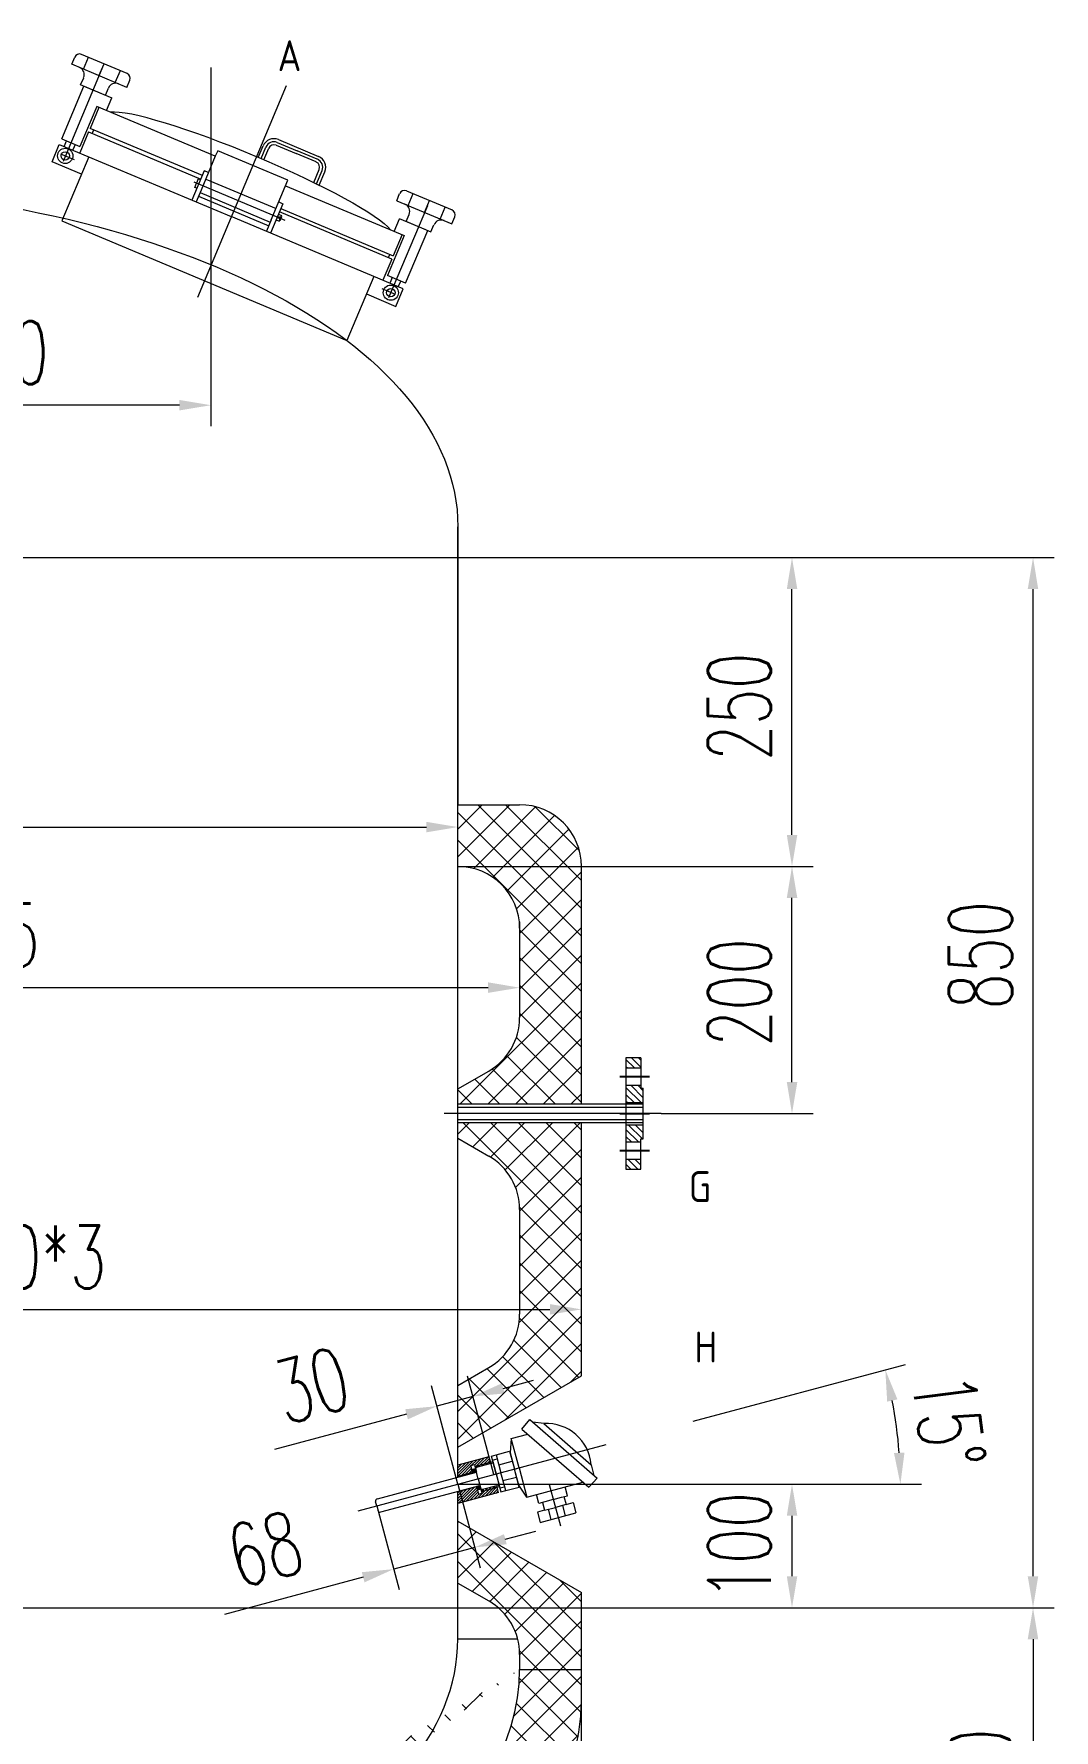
# Model space of a CAD drawing. Header units: millimetres. Extents: x 44795 to 49517, y -899 to 5779.
# Drawn here: x 46662 to 47487, y 3058 to 4431 of the extents above; entities that cross this region are included whole.
import ezdxf
from ezdxf.enums import TextEntityAlignment as Align

# ---------------------------------------------------------------- set-up
doc = ezdxf.new("R2010")
doc.units = ezdxf.units.MM
doc.header["$LTSCALE"] = 2
doc.linetypes.add('CENTER', pattern=[2, 1.25, -0.25, 0.25, -0.25])
doc.layers.get('0').update_dxf_attribs({"lineweight": 30})
doc.layers.get('Defpoints').update_dxf_attribs({"lineweight": 9})
doc.layers.add('3', color=3, linetype='CENTER')
doc.layers.add('尺寸线层', color=3, linetype='Continuous', lineweight=13)
doc.styles.add('HZ', font='txt.shx', dxfattribs={"width": 0.667, "bigfont": 'hztxt.shx'})
doc.styles.add('J_BigFont', font='gbenor.shx', dxfattribs={"bigfont": 'gbcbig.shx'})
doc.dimstyles.new('ISO-25', dxfattribs={"dimscale": 0.85, "dimtxt": 60, "dimasz": 30, "dimexe": 20, "dimexo": 0, "dimgap": 20, "dimtad": 1, "dimdec": 0, "dimdsep": 46, "dimtxsty": 'HZ', "dimcen": 35, "dimclrd": 256, "dimclre": 256, "dimclrt": 256, "dimadec": 0, "dimazin": 0, "dimtfac": 1, "dimtdec": 0, "dimtmove": 0, "dimatfit": 2, "dimfxl": 0, "dimlwd": -1, "dimlwe": -1, "dimarcsym": 0})

# ---------------------------------------------------------------- blocks, each defined once
blk = doc.blocks.new('*D172')
at = {"layer": 'Defpoints', "color": 0}
for p in [(45805, 3392.9), (47105, 3398.7), (47105, 3392.9)]:
    blk.add_point(p, dxfattribs=at)
at = {"layer": '尺寸线层'}
for p, q in [((45805, 3392.9), (45805, 3415.7)), ((47105, 3392.9), (47105, 3415.7)), ((45830.5, 3398.7), (47079.5, 3398.7))]:
    blk.add_line(p, q, dxfattribs=at)
for points in [[(45830.5, 3403), (45830.5, 3394.5), (45805, 3398.7)], [(47079.5, 3403), (47079.5, 3394.5), (47105, 3398.7)]]:
    blk.add_solid(points, dxfattribs=at)
at = {"layer": '尺寸线层', "insert": (46621.3, 3441.2), "char_height": 51, "attachment_point": 5, "style": 'HZ'}
blk.add_mtext('%%C1300*3', dxfattribs=at)
blk = doc.blocks.new('*D173')
at = {"layer": 'Defpoints', "color": 0}
for p in [(45855, 3712.3), (47055, 3712.3), (47055, 3659.1)]:
    blk.add_point(p, dxfattribs=at)
at = {"layer": '尺寸线层'}
for p, q in [((45855, 3712.3), (45855, 3642.1)), ((47055, 3712.3), (47055, 3642.1)), ((45880.5, 3659.1), (47029.5, 3659.1))]:
    blk.add_line(p, q, dxfattribs=at)
for points in [[(45880.5, 3663.4), (45880.5, 3654.9), (45855, 3659.1)], [(47029.5, 3663.4), (47029.5, 3654.9), (47055, 3659.1)]]:
    blk.add_solid(points, dxfattribs=at)
at = {"layer": '尺寸线层', "insert": (46567.5, 3701.6), "char_height": 51, "attachment_point": 5, "style": 'HZ'}
blk.add_mtext('%%C1200*5', dxfattribs=at)
blk = doc.blocks.new('*D174')
at = {"layer": 'Defpoints', "color": 0}
for p in [(45905, 3789.1), (47005, 3789.1), (47005, 3789.1)]:
    blk.add_point(p, dxfattribs=at)
at = {"layer": '尺寸线层'}
for p, q in [((45905, 3789.1), (45905, 3806.1)), ((47005, 3789.1), (47005, 3806.1)), ((45930.5, 3789.1), (46979.5, 3789.1))]:
    blk.add_line(p, q, dxfattribs=at)
for points in [[(45930.5, 3793.3), (45930.5, 3784.8), (45905, 3789.1)], [(46979.5, 3793.3), (46979.5, 3784.8), (47005, 3789.1)]]:
    blk.add_solid(points, dxfattribs=at)
at = {"layer": '尺寸线层', "insert": (46455, 3831.6), "char_height": 51, "attachment_point": 5, "style": 'HZ'}
blk.add_mtext('%%C1100*8', dxfattribs=at)
blk = doc.blocks.new('*D187')
at = {"layer": 'Defpoints', "color": 0}
for p in [(47005, 4007.2), (47470.3, 4007.2), (47005, 3157.2)]:
    blk.add_point(p, dxfattribs=at)
at = {"layer": '尺寸线层'}
for p, q in [((47005, 4007.2), (47487.3, 4007.2)), ((47470.3, 3182.7), (47470.3, 3981.7)), ((47005, 3157.2), (47487.3, 3157.2))]:
    blk.add_line(p, q, dxfattribs=at)
for points in [[(47466, 3981.7), (47474.5, 3981.7), (47470.3, 4007.2)], [(47466, 3182.7), (47474.5, 3182.7), (47470.3, 3157.2)]]:
    blk.add_solid(points, dxfattribs=at)
at = {"layer": '尺寸线层', "insert": (47427.8, 3685.3), "char_height": 51, "attachment_point": 5, "rotation": 90, "style": 'HZ'}
blk.add_mtext('850', dxfattribs=at)
blk = doc.blocks.new('*D188')
at = {"layer": 'Defpoints', "color": 0}
for p in [(47357.5, 3319.3), (47195.3, 3308.2), (47005, 3257.2), (47154.4, 3257.2), (46901.5, 3229.4)]:
    blk.add_point(p, dxfattribs=at)
at = {"layer": '尺寸线层'}
for p, q in [((47195.3, 3308.2), (47367.2, 3354.2)), ((47154.4, 3257.2), (47380, 3257.2))]:
    blk.add_line(p, q, dxfattribs=at)
blk.add_arc((47005, 3257.2), 357.9, 4.083, 10.917, dxfattribs=at)
for points in [[(47352.3, 3324), (47360.6, 3325.9), (47350.8, 3349.8)], [(47366.3, 3282.8), (47357.8, 3282.5), (47363, 3257.2)]]:
    blk.add_solid(points, dxfattribs=at)
at = {"layer": '尺寸线层', "insert": (47402.2, 3308.3), "char_height": 51, "attachment_point": 5, "rotation": 277.3273, "style": 'HZ'}
blk.add_mtext('15°', dxfattribs=at)
blk = doc.blocks.new('*D189')
at = {"layer": 'Defpoints', "color": 0}
for p in [(47005, 3157.2), (46455, 2857.2), (47470.3, 2857.2)]:
    blk.add_point(p, dxfattribs=at)
at = {"layer": '尺寸线层'}
for p, q in [((47005, 3157.2), (47487.3, 3157.2)), ((47470.3, 3131.7), (47470.3, 2882.7)), ((46455, 2857.2), (47487.3, 2857.2))]:
    blk.add_line(p, q, dxfattribs=at)
for points in [[(47466, 3131.7), (47474.5, 3131.7), (47470.3, 3157.2)], [(47466, 2882.7), (47474.5, 2882.7), (47470.3, 2857.2)]]:
    blk.add_solid(points, dxfattribs=at)
at = {"layer": '尺寸线层', "insert": (47427.8, 3015.6), "char_height": 51, "attachment_point": 5, "rotation": 90, "style": 'HZ'}
blk.add_mtext('300', dxfattribs=at)
blk = doc.blocks.new('*D190')
at = {"layer": 'Defpoints', "color": 0}
for p in [(47154.4, 3257.2), (47154.4, 3157.2), (47275.3, 3157.2)]:
    blk.add_point(p, dxfattribs=at)
at = {"layer": '尺寸线层'}
for p, q in [((47154.4, 3257.2), (47292.3, 3257.2)), ((47275.3, 3231.7), (47275.3, 3182.7)), ((47154.4, 3157.2), (47292.3, 3157.2))]:
    blk.add_line(p, q, dxfattribs=at)
for points in [[(47271.1, 3231.7), (47279.6, 3231.7), (47275.3, 3257.2)], [(47271.1, 3182.7), (47279.6, 3182.7), (47275.3, 3157.2)]]:
    blk.add_solid(points, dxfattribs=at)
at = {"layer": '尺寸线层', "insert": (47232.8, 3207.2), "char_height": 51, "attachment_point": 5, "rotation": 90, "style": 'HZ'}
blk.add_mtext('100', dxfattribs=at)
blk = doc.blocks.new('*D191')
at = {"layer": 'Defpoints', "color": 0}
for p in [(47005, 4007.2), (47275.3, 4007.2), (47005, 3757.2)]:
    blk.add_point(p, dxfattribs=at)
at = {"layer": '尺寸线层'}
for p, q in [((47005, 4007.2), (47292.3, 4007.2)), ((47275.3, 3782.7), (47275.3, 3981.7)), ((47005, 3757.2), (47292.3, 3757.2))]:
    blk.add_line(p, q, dxfattribs=at)
for points in [[(47271.1, 3981.7), (47279.6, 3981.7), (47275.3, 4007.2)], [(47271.1, 3782.7), (47279.6, 3782.7), (47275.3, 3757.2)]]:
    blk.add_solid(points, dxfattribs=at)
at = {"layer": '尺寸线层', "insert": (47232.8, 3886.4), "char_height": 51, "attachment_point": 5, "rotation": 90, "style": 'HZ'}
blk.add_mtext('250', dxfattribs=at)
blk = doc.blocks.new('*D192')
at = {"layer": 'Defpoints', "color": 0}
for p in [(47005, 3757.2), (47275.3, 3757.2), (47169.5, 3557.2)]:
    blk.add_point(p, dxfattribs=at)
at = {"layer": '尺寸线层'}
for p, q in [((47005, 3757.2), (47292.3, 3757.2)), ((47275.3, 3582.7), (47275.3, 3731.7)), ((47169.5, 3557.2), (47292.3, 3557.2))]:
    blk.add_line(p, q, dxfattribs=at)
for points in [[(47271.1, 3731.7), (47279.6, 3731.7), (47275.3, 3757.2)], [(47271.1, 3582.7), (47279.6, 3582.7), (47275.3, 3557.2)]]:
    blk.add_solid(points, dxfattribs=at)
at = {"layer": '尺寸线层', "insert": (47232.8, 3655.2), "char_height": 51, "attachment_point": 5, "rotation": 90, "style": 'HZ'}
blk.add_mtext('200', dxfattribs=at)
blk = doc.blocks.new('*D193')
at = {"layer": 'Defpoints', "color": 0}
for p in [(46805.2, 4205.7), (46455, 4177.4), (46455, 4130.5)]:
    blk.add_point(p, dxfattribs=at)
at = {"layer": '尺寸线层'}
for p, q in [((46805.2, 4205.7), (46805.2, 4113.5)), ((46455, 4177.4), (46455, 4113.5)), ((46779.7, 4130.5), (46480.5, 4130.5))]:
    blk.add_line(p, q, dxfattribs=at)
for points in [[(46480.5, 4134.8), (46480.5, 4126.3), (46455, 4130.5)], [(46779.7, 4134.8), (46779.7, 4126.3), (46805.2, 4130.5)]]:
    blk.add_solid(points, dxfattribs=at)
at = {"layer": '尺寸线层', "insert": (46630.1, 4173), "char_height": 51, "attachment_point": 5, "style": 'HZ'}
blk.add_mtext('350', dxfattribs=at)
blk = doc.blocks.new('*U163')
at = {"linetype": 'Continuous'}
h = blk.add_hatch(dxfattribs=at)
h.set_pattern_fill('U', color=1, scale=4, angle=45, style=0, pattern_type=0)
h.set_pattern_definition([(45, (0, 0), (-2.82842712, 2.82842712), [])])
h.paths.add_polyline_path([(47360.4, 3380.7), (47360.4, 3368.7), (47352.4, 3368.7), (47352.4, 3380.7)])
h.paths.add_polyline_path([(47388.4, 3380.7), (47388.4, 3366.7), (47376.9, 3366.7), (47376.9, 3368.7), (47374.4, 3368.7), (47374.4, 3380.7)])
h.paths.add_polyline_path([(47420.4, 3380.7), (47420.4, 3368.7), (47417.9, 3368.7), (47417.9, 3366.7), (47406.4, 3366.7), (47406.4, 3380.7)])
h.paths.add_polyline_path([(47442.4, 3368.7), (47442.4, 3380.7), (47434.4, 3380.7), (47434.4, 3368.7)])
blk = doc.blocks.new('*U164', base_point=(47397.4, 3366.7))
at = {"color": 7, "linetype": 'Continuous'}
for p, q in [((47442.4, 3380.7), (47352.4, 3380.7)), ((47352.4, 3380.7), (47352.4, 3368.7)), ((47360.4, 3380.7), (47360.4, 3368.7)), ((47374.4, 3380.7), (47374.4, 3368.7)), ((47388.4, 3380.7), (47388.4, 3366.7)), ((47406.4, 3380.7), (47406.4, 3366.7)), ((47420.4, 3380.7), (47420.4, 3368.7)), ((47434.4, 3380.7), (47434.4, 3368.7)), ((47442.4, 3368.7), (47442.4, 3380.7)), ((47352.4, 3368.7), (47376.9, 3368.7)), ((47376.9, 3368.7), (47376.9, 3366.7)), ((47376.9, 3366.7), (47417.9, 3366.7)), ((47442.4, 3368.7), (47417.9, 3368.7)), ((47417.9, 3368.7), (47417.9, 3366.7))]:
    blk.add_line(p, q, dxfattribs=at)
at = {"layer": '3', "color": 3, "linetype": 'Continuous'}
for p, q in [((47367.4, 3385.7), (47367.4, 3361.7)), ((47397.4, 3385.7), (47397.4, 3361.7)), ((47427.4, 3385.7), (47427.4, 3361.7))]:
    blk.add_line(p, q, dxfattribs=at)
at = {"color": 1, "linetype": 'Continuous'}
blk.add_blockref('*U163', (0, 0), dxfattribs=at)
blk = doc.blocks.new('*D194')
at = {"layer": 'Defpoints', "color": 0}
for p in [(46988.1, 3320.4), (47005, 3257.2), (47034, 3265)]:
    blk.add_point(p, dxfattribs=at)
at = {"layer": '尺寸线层'}
for p, q in [((47005, 3257.2), (46983.7, 3336.8)), ((47034, 3265), (47012.7, 3344.6)), ((47041.7, 3334.8), (47066.3, 3341.4)), ((47017.1, 3328.2), (46988.1, 3320.4)), ((46963.5, 3313.8), (46856.7, 3285.2))]:
    blk.add_line(p, q, dxfattribs=at)
for points in [[(47040.6, 3338.9), (47042.8, 3330.7), (47017.1, 3328.2)], [(46962.4, 3317.9), (46964.6, 3309.7), (46988.1, 3320.4)]]:
    blk.add_solid(points, dxfattribs=at)
at = {"layer": '尺寸线层', "insert": (46886.8, 3337.3), "char_height": 51, "attachment_point": 5, "rotation": 15, "style": 'HZ'}
blk.add_mtext('30', dxfattribs=at)
blk = doc.blocks.new('*D195')
at = {"layer": 'Defpoints', "color": 0}
for p in [(47005, 3257.2), (46939.4, 3239.6), (46953.1, 3188.5)]:
    blk.add_point(p, dxfattribs=at)
at = {"layer": '尺寸线层'}
for p, q in [((47005, 3257.2), (47023.1, 3189.6)), ((46939.4, 3239.6), (46957.5, 3172)), ((47043.4, 3212.7), (47068, 3219.3)), ((47018.7, 3206.1), (46953.1, 3188.5)), ((46928.4, 3181.9), (46816.2, 3151.8))]:
    blk.add_line(p, q, dxfattribs=at)
for points in [[(47042.3, 3216.8), (47044.5, 3208.6), (47018.7, 3206.1)], [(46927.3, 3186), (46929.5, 3177.8), (46953.1, 3188.5)]]:
    blk.add_solid(points, dxfattribs=at)
at = {"layer": '尺寸线层', "insert": (46849, 3204.6), "char_height": 51, "attachment_point": 5, "rotation": 15, "style": 'HZ'}
blk.add_mtext('68', dxfattribs=at)

msp = doc.modelspace()

# ---------------------------------------------------------------- hatches: boundary and pattern name
at = {"layer": '尺寸线层'}
h = msp.add_hatch(dxfattribs=at)
h.set_pattern_fill('ANSI37', color=256, scale=5, style=0)
h.paths.add_polyline_path([(47105, 3757.2, 0.414214), (47055, 3807.2), (47005, 3807.2), (47005, 3757.2, -0.414214), (47055, 3707.2), (47055, 3634.9, -0.267949), (47030, 3591.6), (47005, 3577.2), (47005, 3564.7), (47105, 3564.7)])
h.paths.add_polyline_path([(47105, 3549.7), (47005, 3549.7), (47005, 3537.2), (47030, 3522.8, -0.267949), (47055, 3479.5), (47055, 3394.9, -0.267949), (47030, 3351.6), (47005, 3337.2), (47005, 3287.2), (47105, 3344.9)])
h = msp.add_hatch(dxfattribs=at)
h.set_pattern_fill('ANSI31', color=256, scale=0.5, style=0)
h.set_pattern_definition([(45, (0, 356.283), (-1.122532015, 1.122532015), [])])
h.paths.add_polyline_path([(47015.5, 3272.4), (47018.4, 3273.2), (47018.7, 3271.7), (47031.3, 3275.1), (47030.1, 3279.4), (47005, 3272.7), (47005, 3265.5), (47005, 3263.4), (47017, 3266.6)])
h.paths.add_polyline_path([(47031.6, 3273.9), (47031.3, 3275.1), (47020.7, 3272.2), (47019.8, 3270.8)])
h.paths.add_polyline_path([(47020.1, 3255), (47005, 3251), (47005, 3241.7), (47037.9, 3250.5), (47036.7, 3254.8), (47024.2, 3251.4), (47024.6, 3250), (47021.7, 3249.2)])
h.paths.add_polyline_path([(47036.7, 3254.8), (47036.4, 3256), (47024.6, 3252.8), (47026.1, 3252)])
h.paths.add_polyline_path([(47026.1, 3252), (47024.6, 3252.8), (47023.9, 3252.6), (47024.2, 3251.4)], flags=17)
h.paths.add_polyline_path([(47020.7, 3272.2), (47018.7, 3271.7), (47019.1, 3270.6), (47019.8, 3270.8)], flags=17)
h = msp.add_hatch(dxfattribs=at)
h.set_pattern_fill('ANSI37', color=256, scale=0.1, style=0)
h.paths.add_polyline_path([(47019.3, 3269.8), (47016.4, 3269), (47017.1, 3266.1), (47020, 3266.9)])
h.paths.add_polyline_path([(47022.9, 3256.3), (47020, 3255.5), (47020.8, 3252.6), (47023.7, 3253.4)])
h = msp.add_hatch(dxfattribs=at)
h.set_pattern_fill('ANSI37', color=256, scale=5, style=0)
h.paths.add_polyline_path([(47055, 3119.5), (47055, 3107.2), (47105, 3107.2), (47105, 3169.5), (47005, 3227.2), (47005, 3177.2), (47030, 3162.8, -0.267949)])
h = msp.add_hatch(dxfattribs=at)
h.set_pattern_fill('ANSI37', color=256, scale=5, style=0)
edge = h.paths.add_edge_path()
edge.add_ellipse((46455, 3107.2), major_axis=(600, 0), ratio=0.5, start_angle=291.4937, end_angle=360, ccw=False)
edge.add_line((46674.9, 2828.1), (46674.9, 2828.1))
edge.add_arc((46665, 2878), 50.9, 190.1346, 281.1386, ccw=False)
edge.add_ellipse((46455, 3132.2), major_axis=(550, 0), ratio=0.5, start_angle=280.4004, end_angle=286.8975, ccw=False)
edge.add_arc((46654.9, 2876), 101.6, 188.0826, 280.0759)
edge.add_ellipse((46455, 3082.2), major_axis=(650, 0), ratio=0.5, start_angle=289.5644, end_angle=360)
edge.add_line((47105, 3082.2), (47105, 3107.2))
edge.add_line((47105, 3107.2), (47055, 3107.2))

# ---------------------------------------------------------------- linework, layer by layer
for p, q in [((46692.7, 4406.5), (46695.2, 4412.2)), ((46737.5, 4399), (46700.6, 4414.5)), ((46702.1, 4402.5), (46706.1, 4412.2)), ((46714.7, 4397.2), (46718.8, 4406.9)), ((46717, 4402.7), (46685.6, 4327.9)), ((46737.3, 4387.7), (46692.7, 4406.5)), ((46699.8, 4389.9), (46702.3, 4395.6)), ((46727.9, 4391.7), (46732, 4401.3)), ((46737.3, 4387.7), (46739.7, 4393.5)), ((46805.2, 4403.9), (46805.2, 4205.7)), ((46684.6, 4346.2), (46702.4, 4388.7)), ((46720.3, 4381.3), (46699.8, 4389.9)), ((46703.9, 4388.1), (46725.2, 4379.2)), ((46719.9, 4381.4), (46722.3, 4387.2)), ((46866.2, 4389.1), (46794.3, 4217.8)), ((46712.9, 4372.3), (46699.3, 4340)), ((46714.6, 4371.6), (46707.5, 4354.6)), ((46808.8, 4332), (46712.9, 4372.3)), ((46720.9, 4369), (46725.2, 4379.2)), ((46695.4, 4361), (46695.4, 4361)), ((46798.3, 4316.4), (46707.5, 4354.6)), ((46710.3, 4353.4), (46709.1, 4350.5)), ((46676.7, 4327.4), (46682.6, 4341.6)), ((46682.6, 4341.6), (46821.7, 4283.2)), ((46684.6, 4346.2), (46699.3, 4340)), ((46686.9, 4340.5), (46688.5, 4344.5)), ((46695.3, 4341.6), (46693.7, 4337.7)), ((46706.3, 4351.7), (46699.1, 4334.7)), ((46706.3, 4351.7), (46797.1, 4313.6)), ((46843.5, 4331.1), (46847.4, 4340.4)), ((46845.8, 4330.1), (46849.7, 4339.5)), ((46848, 4329.1), (46852, 4338.5)), ((46858, 4341), (46874.2, 4334.2)), ((46858.9, 4343.2), (46875.1, 4336.4)), ((46859.9, 4345.5), (46892.3, 4331.9)), ((46700.5, 4317.4), (46676.7, 4327.4)), ((46683.6, 4333.9), (46694.5, 4329.3)), ((46706.5, 4331.6), (46684.7, 4279.7)), ((46808.8, 4332), (46797.3, 4304.5)), ((46810.7, 4336.4), (46808.8, 4332)), ((46867.5, 4312.6), (46810.7, 4336.4)), ((46890.4, 4327.4), (46874.2, 4334.2)), ((46891.3, 4329.6), (46875.1, 4336.4)), ((46799.9, 4320.2), (46789.9, 4296.5)), ((46791.5, 4311.2), (46864.9, 4280.3)), ((46795, 4313.8), (46793.6, 4310.3)), ((46796.9, 4313), (46795, 4313.8)), ((46803.3, 4318.8), (46799.9, 4320.2)), ((46801.1, 4313.6), (46857.9, 4289.8)), ((46854.1, 4280.6), (46867.5, 4312.6)), ((46888.4, 4310.7), (46892.8, 4321.3)), ((46890.6, 4309.6), (46895.1, 4320.4)), ((46892.8, 4308.5), (46897.4, 4319.4)), ((46792.1, 4306.8), (46793.6, 4310.3)), ((46793.9, 4306.1), (46792.1, 4306.8)), ((46797.3, 4304.5), (46793.3, 4295.1)), ((46795.3, 4299.7), (46852, 4275.8)), ((46796.5, 4302.6), (46853.3, 4278.8)), ((46865.6, 4308.2), (46961.6, 4267.8)), ((46955.5, 4296), (46957.9, 4301.8)), ((46963.4, 4304.1), (47000.3, 4288.6)), ((46964.9, 4292.1), (46968.9, 4301.8)), ((46960.8, 4224.7), (46821.7, 4283.2)), ((46863.5, 4293.5), (46853.5, 4269.8)), ((46859.9, 4285.1), (46862.3, 4284.1)), ((46860.1, 4295), (46863.5, 4293.5)), ((46860.4, 4279.6), (46862.3, 4284.1)), ((46951.5, 4248.7), (46860.7, 4286.9)), ((46861.2, 4279.9), (46862.6, 4283.3)), ((46861.9, 4289.7), (46952.7, 4251.5)), ((46862.6, 4283.3), (46862.3, 4284.1)), ((46980.4, 4292), (46949, 4217.3)), ((46955.5, 4296), (47000.1, 4277.3)), ((46963.2, 4279.2), (46965.6, 4285)), ((46978.1, 4286.6), (46982.1, 4296.2)), ((46990.7, 4281.2), (46994.8, 4290.9)), ((46684.7, 4279.7), (46915.2, 4182.9)), ((46854.1, 4280.6), (46850.1, 4271.3)), ((46858, 4280.6), (46860.4, 4279.6)), ((46861.2, 4279.9), (46860.4, 4279.6)), ((46953.6, 4271.2), (46957.9, 4281.4)), ((46979.1, 4272.5), (46957.9, 4281.4)), ((46962.7, 4229.3), (46980.6, 4271.9)), ((46962.8, 4279.4), (46983.2, 4270.8)), ((46983.2, 4270.8), (46985.7, 4276.5)), ((47000.1, 4277.3), (47002.5, 4283.1)), ((46961.6, 4267.8), (46948, 4235.5)), ((46959.9, 4268.6), (46952.7, 4251.5)), ((46951.5, 4248.7), (46944.3, 4231.7)), ((46949.9, 4252.7), (46948.7, 4249.9)), ((46965.7, 4247.4), (46965.7, 4247.4)), ((46937, 4234.8), (46915.2, 4182.9)), ((46962.7, 4229.3), (46948, 4235.5)), ((46951.9, 4233.8), (46950.3, 4229.8)), ((46957.1, 4227), (46958.8, 4231)), ((46931, 4220.6), (46954.9, 4210.5)), ((46954.6, 4220), (46943.7, 4224.6)), ((46954.9, 4210.5), (46960.8, 4224.7)), ((47005, 3265.5), (47005, 4032.2)), ((47005, 4032.2), (47005, 3807.2)), ((46241.6, 4007.2), (47005, 4007.2)), ((47005, 3807.2), (47055, 3807.2)), ((47105, 3564.7), (47105, 3757.2)), ((47055, 3707.2), (47055, 3634.9)), ((47005, 3577.2), (47030, 3591.6)), ((47169.5, 3557.2), (46993.8, 3557.2)), ((47155, 3564.7), (47005, 3564.7)), ((47155, 3562.2), (47005, 3562.2)), ((47155, 3552.2), (47005, 3552.2)), ((47155, 3549.7), (47005, 3549.7)), ((47105, 3344.9), (47105, 3549.7)), ((47005, 3537.2), (47030, 3522.8)), ((47055, 3479.5), (47055, 3394.9)), ((47005, 3337.2), (47030, 3351.6)), ((47005, 3287.2), (47105, 3344.9)), ((47056.7, 3301.9), (47063.3, 3309.5)), ((47063.3, 3309.5), (47117.6, 3262.2)), ((47048.2, 3294.1), (47061.6, 3297.7)), ((47056.7, 3301.9), (47111, 3254.7)), ((47074.6, 3306.3), (47065.7, 3307.4)), ((47074.6, 3306.3), (47112.8, 3273)), ((46924.4, 3235.6), (47125.1, 3289.3)), ((47035.9, 3281), (47046.8, 3283.9)), ((47046.8, 3283.9), (47050.7, 3269.4)), ((47048.2, 3294.1), (47047.2, 3282.5)), ((47047.2, 3282.5), (47050.7, 3269.4)), ((47054.6, 3270.5), (47048.2, 3294.1)), ((47030.1, 3279.4), (47005, 3272.7)), ((47015.5, 3272.4), (47018.4, 3273.2)), ((47017.1, 3266.1), (47015.5, 3272.4)), ((47017.1, 3266.1), (47016, 3270.5)), ((47017.1, 3266.1), (47016.1, 3269.9)), ((47016.4, 3269), (47019.3, 3269.8)), ((47018.4, 3273.2), (47019.1, 3270.6)), ((47018.7, 3271.7), (47031.3, 3275.1)), ((47018.9, 3271.2), (47020, 3266.9)), ((47031.6, 3273.9), (47019.1, 3270.6)), ((47020.7, 3272.2), (47019.3, 3269.8)), ((47021.5, 3261.6), (47019.3, 3269.8)), ((47030.1, 3279.4), (47031.6, 3273.9)), ((47031.3, 3275.1), (47033.2, 3275.6)), ((47031.6, 3273.9), (47033.5, 3274.5)), ((47032.1, 3280), (47035.9, 3281)), ((47036, 3265.5), (47032.1, 3280)), ((47032.9, 3276.8), (47036.8, 3277.8)), ((47033.2, 3275.6), (47038.7, 3255.3)), ((47035.9, 3281), (47039.8, 3266.5)), ((47038.1, 3272.9), (47049, 3275.8)), ((47050.7, 3269.4), (47054.6, 3270.5)), ((47050.7, 3269.4), (47054.6, 3270.5)), ((47054.2, 3256.4), (47050.7, 3269.4)), ((47054.6, 3254.9), (47050.7, 3269.4)), ((47054.6, 3270.5), (47060.9, 3246.8)), ((47112.8, 3273), (47115.1, 3264.3)), ((46939.9, 3245.4), (47020, 3266.9)), ((46942.7, 3234.8), (47022.9, 3256.3)), ((47017, 3266.6), (47005, 3263.4)), ((47005, 3262.9), (47005, 3265.5)), ((47005, 3257.2), (47154.4, 3257.2)), ((47020.1, 3255), (47005, 3251)), ((47020, 3255.5), (47021.7, 3249.2)), ((47021.5, 3261.6), (47023.7, 3253.4)), ((47024.1, 3251.9), (47022.9, 3256.3)), ((47036.4, 3256), (47023.9, 3252.6)), ((47024.2, 3251.4), (47036.7, 3254.8)), ((47036, 3265.5), (47039.8, 3251)), ((47036.4, 3256), (47038.4, 3256.5)), ((47037.9, 3250.5), (47036.4, 3256)), ((47036.7, 3254.8), (47038.7, 3255.3)), ((47039, 3254.2), (47042.8, 3255.2)), ((47043.7, 3252), (47039.8, 3266.5)), ((47041.5, 3260.1), (47052.4, 3263)), ((47043.7, 3252), (47054.6, 3254.9)), ((47060.9, 3246.8), (47054.2, 3256.4)), ((47060.9, 3246.8), (47106.1, 3258.9)), ((47078.9, 3256.9), (47087.9, 3223.4)), ((47093.7, 3247.9), (47091.8, 3255.1)), ((47111, 3254.7), (47117.6, 3262.2)), ((46939.4, 3239.6), (46938.5, 3243)), ((47005, 3132.2), (47005, 3251.5)), ((47037.9, 3250.5), (47005, 3241.7)), ((47020.8, 3252.6), (47023.7, 3253.4)), ((47021.7, 3249.2), (47024.6, 3250)), ((47026.1, 3252), (47023.7, 3253.4)), ((47024.6, 3250), (47023.9, 3252.6)), ((47039.8, 3251), (47043.7, 3252)), ((47070.6, 3241.7), (47068.6, 3248.9)), ((47075.4, 3243), (47070.6, 3241.7)), ((47073.4, 3242.5), (47075.2, 3236.1)), ((47082.1, 3244.8), (47075.4, 3243)), ((47082.1, 3244.8), (47088.9, 3246.6)), ((47092.6, 3240.8), (47083.9, 3238.4)), ((47088.9, 3246.6), (47093.7, 3247.9)), ((47089.7, 3240), (47091.9, 3231.7)), ((47090.8, 3247.2), (47092.6, 3240.8)), ((47092.6, 3240.8), (47098.3, 3242.3)), ((47098.3, 3242.3), (47100.5, 3234.1)), ((46939.4, 3239.6), (46940.3, 3236.2)), ((47005, 3227.2), (47105, 3169.5)), ((47075.2, 3236.1), (47069.4, 3234.5)), ((47069.4, 3234.5), (47071.6, 3226.3)), ((47071.6, 3226.3), (47100.5, 3234.1)), ((47075.2, 3236.1), (47083.9, 3238.4)), ((47078, 3236.9), (47080.2, 3228.6)), ((47005, 3177.2), (47030, 3162.8)), ((47105, 3082.2), (47105, 3169.5)), ((46648.2, 3157.2), (47005, 3157.2)), ((47005, 3132.2), (47053.4, 3132.2)), ((47055, 3119.5), (47055, 3107.2)), ((47055, 3107.2), (47105, 3107.2)), ((47105, 2417.2), (47105, 3082.2))]:
    msp.add_line(p, q, dxfattribs=at)
for centre, radius in [((46687.4, 4332.3), 6.16), ((46687.4, 4332.3), 3.39), ((46860.1, 4282.4), 0.698), ((46950.8, 4221.6), 6.16), ((46950.8, 4221.6), 3.39)]:
    msp.add_circle(centre, radius, dxfattribs=at)
for centre, radius, start, end in [((46699, 4410.6), 4.19, 67.2078, 157.2078), ((46696.5, 4398.1), 6.28, 337.2078, 67.2078), ((46735.8, 4395.1), 4.19, 337.2078, 67.2078), ((46728.1, 4384.8), 6.28, 67.2078, 157.2078), ((46681.2, 4342.9), 6.16, 331.4686, 337.2078), ((46856.2, 4336.7), 9.52, 67.2078, 157.2078), ((46856.2, 4336.7), 7.06, 67.2078, 157.2078), ((46856.2, 4336.7), 4.59, 67.2078, 157.2078), ((46699.3, 4335.3), 6.16, 157.2078, 162.9469), ((46888.6, 4323.1), 4.59, 337.2078, 67.2078), ((46888.6, 4323.1), 7.06, 337.2078, 67.2078), ((46888.6, 4323.1), 9.52, 337.2078, 67.2078), ((46961.8, 4300.2), 4.19, 67.2078, 157.2078), ((46959.8, 4287.4), 6.28, 337.2078, 67.2078), ((46998.6, 4284.7), 4.19, 337.2078, 67.2078), ((46991.5, 4274.1), 6.28, 67.2078, 157.2078), ((46944.6, 4232.2), 6.16, 331.4686, 337.2078), ((46962.8, 4224.6), 6.16, 157.2078, 162.9469), ((47055, 3757.2), 50, 0, 90), ((47005, 3707.2), 50, 0, 90), ((47005, 3634.9), 50, 300, 0), ((47005, 3479.5), 50, 0, 60), ((47005, 3394.9), 50, 300, 0), ((47076.8, 3270.2), 36.1, 4.3705, 93.5476), ((46940.4, 3243.5), 2, 105, 195), ((46942.2, 3236.7), 2, 195, 285), ((47005, 3119.5), 50, 0, 60)]:
    msp.add_arc(centre, radius, start, end, dxfattribs=at)
for centre, major_axis, ratio, start_param, end_param in [((46835.7, 4316.7), (-116.3, 48.9), 0.128615, 4.711831, 6.053478), ((46455, 3132.2), (550, 0), 0.5, 3.141593, 6.283185), ((46455, 3107.2), (600, 0), 0.5, 5.087524, 6.283185), ((46455, 3082.2), (650, 0), 0.5, 5.053853, 6.283185)]:
    msp.add_ellipse(centre, major_axis=major_axis, ratio=ratio, start_param=start_param, end_param=end_param, dxfattribs=at)
at = {"layer": '尺寸线层', "extrusion": (0, 0, -1)}
for centre, major_axis, ratio, start_param, end_param in [((46835.9, 4316.7), (116.3, -48.9), 0.128615, 4.711831, 6.053478), ((46455, 4032.2), (550, 0), 0.5, 4.735482, 6.283185)]:
    msp.add_ellipse(centre, major_axis=major_axis, ratio=ratio, start_param=start_param, end_param=end_param, dxfattribs=at)

# ---------------------------------------------------------------- block references
at = {"layer": '尺寸线层', "rotation": 90}
msp.add_blockref('*U164', (47155, 3557.2), dxfattribs=at)

# ---------------------------------------------------------------- texts
at = {"layer": '尺寸线层', "style": 'J_BigFont'}
for s, p in [('A', (46868.8, 4413.4)), ('G', (47200.8, 3498.1)), ('H', (47205.6, 3368.3))]:
    msp.add_text(s, height=25, dxfattribs=at).set_placement(p, align=Align.MIDDLE_CENTER)

# ---------------------------------------------------------------- dimensions: what is measured, and where the dimension line sits
at = {"layer": '尺寸线层'}
dim = msp.add_linear_dim(base=(46455, 4130.5), p1=(46805.2, 4205.7), p2=(46455, 4177.4), dimstyle='ISO-25', dxfattribs=at)
dim.commit()
dim.dimension.update_dxf_attribs({"geometry": '*D193', "text_midpoint": (46630.1, 4173)})
for base, p1, p2, picture, middle in [((47470.3, 4007.2), (47005, 3157.2), (47005, 4007.2), '*D187', (47470.3, 3685.3)), ((47275.3, 4007.2), (47005, 3757.2), (47005, 4007.2), '*D191', (47275.3, 3886.4)), ((47275.3, 3757.2), (47169.5, 3557.2), (47005, 3757.2), '*D192', (47275.3, 3655.2)), ((47275.3, 3157.2), (47154.4, 3257.2), (47154.4, 3157.2), '*D190', (47275.3, 3207.2)), ((47470.3, 2857.2), (47005, 3157.2), (46455, 2857.2), '*D189', (47470.3, 3015.6))]:
    dim = msp.add_linear_dim(base=base, p1=p1, p2=p2, angle=90, dimstyle='ISO-25', dxfattribs=at)
    dim.commit()
    dim.dimension.update_dxf_attribs({"geometry": picture, "text_midpoint": middle, "dimtype": 160})
for base, p1, p2, text, picture, middle in [((47005, 3789.1), (45905, 3789.1), (47005, 3789.1), '%%C1100*8', '*D174', (46455, 3789.1)), ((47055, 3659.1), (45855, 3712.3), (47055, 3712.3), '%%C1200*5', '*D173', (46567.5, 3659.1)), ((47105, 3398.7), (45805, 3392.9), (47105, 3392.9), '%%C1300*3', '*D172', (46621.3, 3398.7))]:
    dim = msp.add_linear_dim(base=base, p1=p1, p2=p2, text=text, dimstyle='ISO-25', dxfattribs=at)
    dim.commit()
    dim.dimension.update_dxf_attribs({"geometry": picture, "text_midpoint": middle, "dimtype": 160})
for p1, p2, distance, picture, middle in [((47034, 3265), (47005, 3257.2), -65.5, '*D194', (46886.8, 3337.3)), ((47005, 3257.2), (46939.4, 3239.6), 52.9, '*D195', (46849, 3204.6))]:
    dim = msp.add_aligned_dim(p1=p1, p2=p2, distance=distance, dimstyle='ISO-25', dxfattribs=at)
    dim.commit()
    dim.dimension.update_dxf_attribs({"geometry": picture, "text_midpoint": middle})
dim = msp.add_angular_dim_2l(base=(47357.5, 3319.3), line1=((46901.5, 3229.4), (47195.3, 3308.2)), line2=((47005, 3257.2), (47154.4, 3257.2)), dimstyle='ISO-25', dxfattribs=at)
dim.commit()
dim.dimension.update_dxf_attribs({"geometry": '*D188', "text_midpoint": (47360, 3302.8), "dimtype": 162})

# ---------------------------------------------------------------- leaders
msp.add_leader([(46558.6, 4372.3), (46510.6, 4518.6), (47021.5, 4518.6)], dimstyle='ISO-25', override={"dimgap": 20, "dimtad": 0}, dxfattribs=at)

doc.saveas('drawing.dxf')
